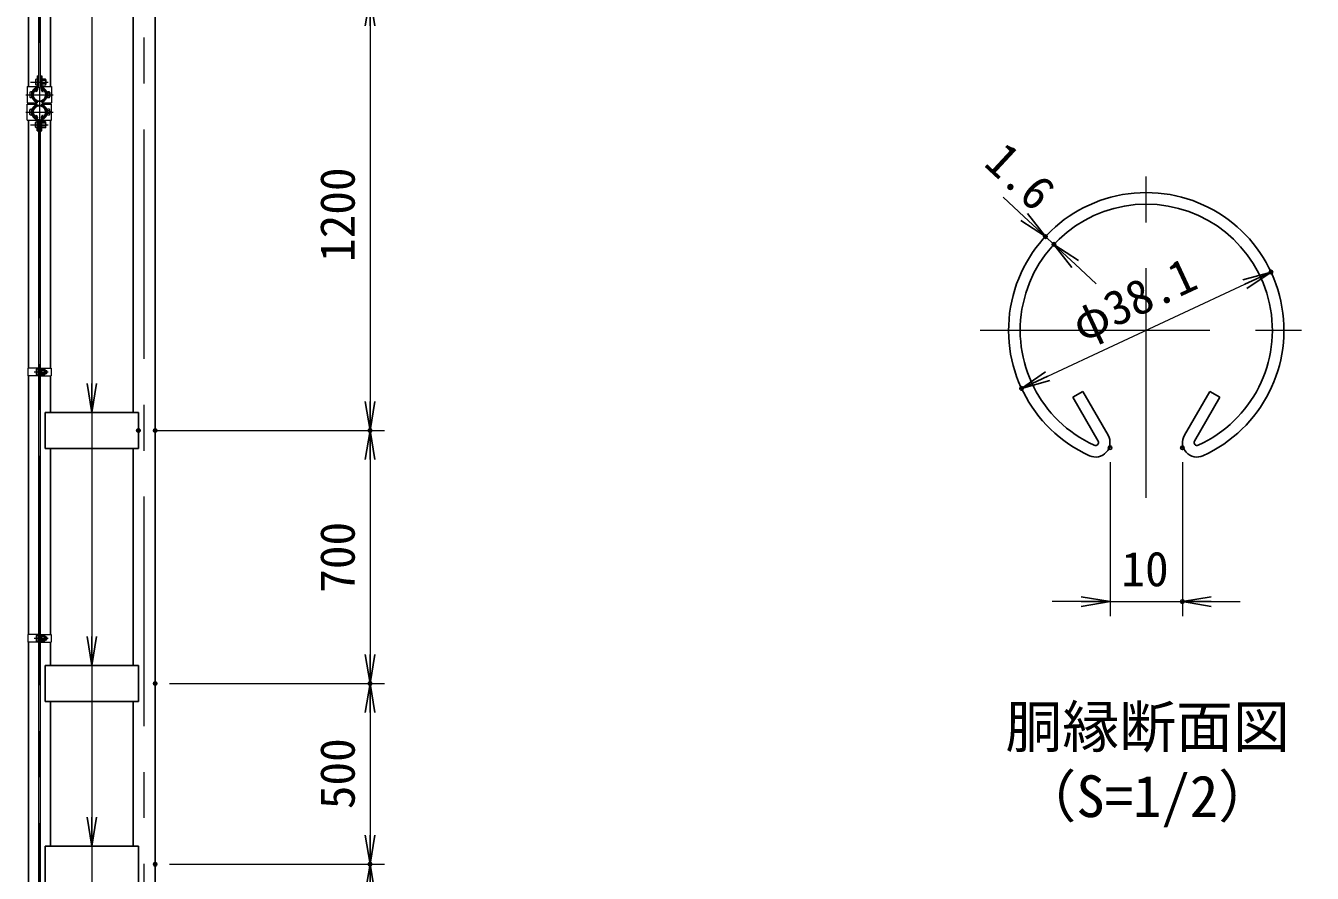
# Model space of a CAD drawing. Units: millimetres, scale not verified, with parts at other scales. Extents: x -8399 to 8401, y -5940 to 5940.
# Drawn here: x -1627 to 1934, y -1835 to 510 of the extents above; entities that cross this region are included whole.
import ezdxf
from ezdxf.enums import TextEntityAlignment as Align

# ---------------------------------------------------------------- set-up
doc = ezdxf.new("R2010")
doc.units = ezdxf.units.MM
doc.header["$LTSCALE"] = 20
doc.header["$PDMODE"] = 32
doc.header["$PDSIZE"] = 10
doc.linetypes.add('USER1', pattern=[50.8, 31.75, -6.35, 6.35, -6.35])
for name, color, linetype, lineweight in [('0-1_D-STR1', 1, 'Continuous', 25), ('0-4_D-BMK', 2, 'USER1', 13), ('0-5_D-STR-DIM', 7, 'Continuous', 13), ('0-8_D-STR3', 3, 'Continuous', 13), ('0-9_D-STR-TXT', 7, 'Continuous', 13), ('0-C_D-TTL-TXT', 7, 'Continuous', 13)]:
    doc.layers.add(name, color=color, linetype=linetype, lineweight=lineweight)
doc.layers.add('0-6_0', color=7, linetype='Continuous')
doc.layers.add('0-7_Defpoints', color=8, linetype='Continuous')
doc.styles.add('ＭＳ ゴシック', font='')
doc.styles.get('ＭＳ ゴシック').set_extended_font_data('MS Gothic')

# ---------------------------------------------------------------- blocks, each defined once
blk = doc.blocks.new('_Open')
at = {"layer": '0-6_0'}
blk.add_line((-20, 3.333), (0, 0), dxfattribs=at)
blk.add_lwpolyline([(-20, -3.333), (0, 0), (-20, 0)], dxfattribs=at)

msp = doc.modelspace()

# ---------------------------------------------------------------- linework, layer by layer
at = {"layer": '0-1_D-STR1'}
for p, q in [((-1268.33, -3409.55), (-1268.33, 2799.45)), ((-1618.83, 342), (-1618.83, 962.95)), ((-1558.33, 342), (-1558.33, 540.45)), ((-1328.83, 540.45), (-1328.83, -559.55)), ((-1595.26, 334.83), (-1598.76, 328.76)), ((-1598.76, 328.76), (-1597.37, 327.95)), ((-1593.87, 334.03), (-1597.37, 327.95)), ((-1583.3, 334.03), (-1579.79, 327.95)), ((-1581.91, 334.83), (-1578.4, 328.76)), ((-1578.4, 328.76), (-1579.79, 327.95)), ((-1618.83, 293.9), (-1618.83, 297)), ((-1558.33, 293.9), (-1558.33, 297)), ((-1598.76, 262.15), (-1597.37, 262.95)), ((-1595.26, 256.07), (-1598.76, 262.15)), ((-1593.87, 256.87), (-1597.37, 262.95)), ((-1583.3, 256.87), (-1579.79, 262.95)), ((-1581.91, 256.07), (-1578.4, 262.15)), ((-1578.4, 262.15), (-1579.79, 262.95)), ((-1618.83, -437.05), (-1618.83, 248.9)), ((-1558.33, -437.05), (-1558.33, 248.9)), ((-1618.83, -1174.05), (-1618.83, -458.05)), ((-1558.33, -559.55), (-1558.33, -458.05)), ((1271.09, -517.21), (1298.88, -501.16)), ((1341.28, -638.77), (1271.09, -517.21)), ((1369.06, -622.73), (1298.88, -501.16)), ((1580.44, -622.73), (1650.62, -501.16)), ((1608.22, -638.77), (1678.41, -517.21)), ((1678.41, -517.21), (1650.62, -501.16)), ((-1314.58, -559.55), (-1572.58, -559.55)), ((-1572.58, -559.55), (-1572.58, -659.55)), ((-1314.58, -559.55), (-1314.58, -659.55)), ((-1314.58, -659.55), (-1572.58, -659.55)), ((-1558.33, -1174.05), (-1558.33, -659.55)), ((-1328.83, -659.55), (-1328.83, -1259.55)), ((-1618.83, -1911.05), (-1618.83, -1195.05)), ((-1558.33, -1259.55), (-1558.33, -1195.05)), ((-1314.58, -1259.55), (-1572.58, -1259.55)), ((-1572.58, -1259.55), (-1572.58, -1359.55)), ((-1314.58, -1259.55), (-1314.58, -1359.55)), ((-1314.58, -1359.55), (-1572.58, -1359.55)), ((-1558.33, -1759.55), (-1558.33, -1359.55)), ((-1328.83, -1359.55), (-1328.83, -1759.55)), ((-1314.58, -1759.55), (-1572.58, -1759.55)), ((-1572.58, -1759.55), (-1572.58, -1859.55)), ((-1314.58, -1759.55), (-1314.58, -1859.55))]:
    msp.add_line(p, q, dxfattribs=at)
for centre, radius, start, end in [((-1588.58, 319.5), 19.05, 114.32478, 65.67522), ((-1588.58, 319.5), 17.45, 114.32478, 65.67522), ((-1595.6, 335.03), 2, 330, 114.32478), ((-1595.6, 335.03), 0.401, 330, 114.32478), ((-1581.56, 335.03), 2, 65.67522, 210), ((-1581.56, 335.03), 0.401, 65.67522, 210), ((-1588.58, 271.4), 19.05, 294.32478, 245.67522), ((-1588.58, 271.4), 17.45, 294.32478, 245.67522), ((-1595.6, 255.87), 2, 245.67522, 30), ((-1595.6, 255.87), 0.401, 245.67522, 30), ((-1581.56, 255.87), 2, 150, 294.32478), ((-1581.56, 255.87), 0.401, 150, 294.32478), ((1474.75, -332.15), 381, 294.32478, 245.67522), ((1474.75, -332.15), 348.92, 294.32478, 245.67522), ((1334.33, -642.78), 40.1, 245.67522, 30), ((1334.33, -642.78), 8.02, 245.67522, 30), ((1615.17, -642.78), 40.1, 150, 294.32478), ((1615.17, -642.78), 8.02, 150, 294.32478)]:
    msp.add_arc(centre, radius, start, end, dxfattribs=at)
at = {"layer": '0-4_D-BMK'}
for p, q in [((-1588.58, 4400.45), (-1588.58, -3459.55)), ((-1298.58, -3459.55), (-1298.58, 2821.45)), ((-1613.02, 354.5), (-1564.14, 354.5)), ((-1626.55, 319.5), (-1550.61, 319.5)), ((-1626.55, 271.4), (-1550.61, 271.4)), ((-1613.02, 236.4), (-1564.14, 236.4)), ((1474.75, -795.77), (1474.75, 127.33)), ((1015.27, -332.15), (1934.23, -332.15)), ((-1603.13, -447.55), (-1564.53, -447.55)), ((-1603.13, -1184.55), (-1564.53, -1184.55))]:
    msp.add_line(p, q, dxfattribs=at)
at = {"layer": '0-5_D-STR-DIM'}
for p, q in [((-673.58, 510.45), (-673.58, -529.55)), ((1136.98, -18.41), (1078.36, 36.03)), ((1219.1, -94.69), (1195.59, -72.85)), ((1277.72, -149.13), (1336.33, -203.58)), ((1201.95, -459.35), (1747.55, -204.95)), ((-1274.58, -609.55), (-633.58, -609.55)), ((-1228.33, -609.55), (-633.58, -609.55)), ((-673.58, -689.55), (-673.58, -1229.55)), ((1374.75, -697.29), (1374.75, -1122.88)), ((1574.75, -697.29), (1574.75, -1122.88)), ((1294.75, -1082.88), (1214.75, -1082.88)), ((1374.75, -1082.88), (1574.75, -1082.88)), ((1654.75, -1082.88), (1734.75, -1082.88)), ((-1228.33, -1309.55), (-633.58, -1309.55)), ((-1228.33, -1309.55), (-633.58, -1309.55)), ((-673.58, -1389.55), (-673.58, -1729.55)), ((-1228.33, -1809.55), (-633.58, -1809.55)), ((-1228.33, -1809.55), (-633.58, -1809.55))]:
    msp.add_line(p, q, dxfattribs=at)
at = {"layer": '0-7_Defpoints'}
for p in [(1195.59, -72.85), (1195.59, -72.85), (1219.1, -94.69), (1820.06, -171.14), (1129.44, -493.16), (-1314.58, -609.55), (-1268.33, -609.55), (-673.58, -609.55), (1374.75, -657.29), (1574.75, -657.29), (1574.75, -1082.88), (-1268.33, -1309.55), (-673.58, -1309.55), (-1268.33, -1809.55), (-1268.33, -1809.55), (-673.58, -1809.55), (-673.58, -1809.55)]:
    msp.add_point(p, dxfattribs=at)
at = {"layer": '0-8_D-STR3'}
for p, q in [((-1590.83, 2281.4), (-1590.83, 339.5)), ((-1586.33, 2281.4), (-1586.33, 339.5)), ((-1599.88, 361), (-1599.88, 348)), ((-1595.08, 371.5), (-1595.08, 341.93)), ((-1595.08, 371.5), (-1592.78, 371.5)), ((-1592.78, 371.5), (-1592.78, 341.93)), ((-1591.08, 359.82), (-1592.78, 359.82)), ((-1591.08, 359.82), (-1591.08, 349.18)), ((-1591.08, 358.5), (-1590.83, 358.5)), ((-1586.33, 358.5), (-1584.38, 358.5)), ((-1584.38, 371.5), (-1584.38, 341.93)), ((-1584.38, 371.5), (-1582.08, 371.5)), ((-1582.08, 371.5), (-1582.08, 341.93)), ((-1572.08, 362.6), (-1582.08, 362.6)), ((-1572.08, 358.55), (-1582.08, 358.55)), ((-1582.08, 358.5), (-1581.88, 358.5)), ((-1571.08, 360.74), (-1571.08, 348.39)), ((-1571.08, 358.5), (-1571.08, 350.5)), ((-1571.08, 357.83), (-1570.76, 357.83)), ((-1622.23, 342), (-1595.08, 342)), ((-1622.23, 342), (-1622.23, 297)), ((-1615.38, 326), (-1615.38, 313)), ((-1610.58, 327.5), (-1610.58, 311.5)), ((-1610.21, 323.5), (-1610.58, 323.5)), ((-1591.08, 349.18), (-1592.78, 349.18)), ((-1591.08, 350.5), (-1590.83, 350.5)), ((-1590.83, 339.5), (-1586.33, 339.5)), ((-1586.33, 350.5), (-1584.38, 350.5)), ((-1582.08, 350.5), (-1581.88, 350.5)), ((-1572.08, 350.45), (-1582.08, 350.45)), ((-1572.08, 346.4), (-1582.08, 346.4)), ((-1582.08, 342), (-1554.93, 342)), ((-1571.08, 351.18), (-1570.76, 351.18)), ((-1566.58, 323.5), (-1566.95, 323.5)), ((-1561.08, 327.6), (-1566.58, 327.6)), ((-1566.58, 327.6), (-1566.58, 311.4)), ((-1561.08, 323.55), (-1566.58, 323.55)), ((-1560.08, 325.74), (-1560.08, 313.39)), ((-1560.08, 323.5), (-1559.58, 323.5)), ((-1560.08, 323.5), (-1559.58, 323.5)), ((-1560.08, 322.83), (-1559.26, 322.83)), ((-1559.58, 323.5), (-1559.58, 315.5)), ((-1554.93, 342), (-1554.93, 297)), ((-1622.23, 297), (-1595.28, 297)), ((-1622.23, 293.9), (-1595.28, 293.9)), ((-1622.23, 248.9), (-1622.23, 293.9)), ((-1610.21, 315.5), (-1610.58, 315.5)), ((-1595.28, 300.98), (-1596.06, 298.81)), ((-1595.28, 289.93), (-1596.06, 292.09)), ((-1595.28, 300.98), (-1595.28, 297)), ((-1595.28, 289.93), (-1595.28, 293.9)), ((-1581.88, 300.98), (-1581.88, 297)), ((-1581.88, 300.98), (-1581.1, 298.81)), ((-1581.88, 297), (-1554.93, 297)), ((-1581.88, 289.93), (-1581.88, 293.9)), ((-1581.88, 293.9), (-1554.93, 293.9)), ((-1581.88, 289.93), (-1581.1, 292.09)), ((-1566.58, 315.5), (-1566.95, 315.5)), ((-1561.08, 315.45), (-1566.58, 315.45)), ((-1561.08, 311.4), (-1566.58, 311.4)), ((-1560.08, 316.18), (-1559.26, 316.18)), ((-1560.08, 315.5), (-1559.58, 315.5)), ((-1560.08, 315.5), (-1559.58, 315.5)), ((-1554.93, 248.9), (-1554.93, 293.9)), ((-1615.38, 264.9), (-1615.38, 277.9)), ((-1610.58, 263.4), (-1610.58, 279.4)), ((-1610.21, 275.4), (-1610.58, 275.4)), ((-1610.21, 267.4), (-1610.58, 267.4)), ((-1590.83, 251.4), (-1586.33, 251.4)), ((-1590.83, 251.4), (-1590.83, -2620.5)), ((-1586.33, 251.4), (-1586.33, -2620.5)), ((-1566.58, 275.4), (-1566.95, 275.4)), ((-1566.58, 267.4), (-1566.95, 267.4)), ((-1561.08, 279.5), (-1566.58, 279.5)), ((-1566.58, 263.3), (-1566.58, 279.5)), ((-1561.08, 275.45), (-1566.58, 275.45)), ((-1561.08, 267.35), (-1566.58, 267.35)), ((-1561.08, 263.3), (-1566.58, 263.3)), ((-1560.08, 265.17), (-1560.08, 277.51)), ((-1560.08, 275.4), (-1559.58, 275.4)), ((-1560.08, 275.4), (-1559.58, 275.4)), ((-1560.08, 274.73), (-1559.26, 274.73)), ((-1560.08, 268.08), (-1559.26, 268.08)), ((-1560.08, 267.4), (-1559.58, 267.4)), ((-1560.08, 267.4), (-1559.58, 267.4)), ((-1559.58, 267.4), (-1559.58, 275.4)), ((-1622.23, 248.9), (-1595.08, 248.9)), ((-1599.88, 229.9), (-1599.88, 242.9)), ((-1595.08, 219.4), (-1595.08, 248.97)), ((-1595.08, 219.4), (-1592.78, 219.4)), ((-1592.78, 219.4), (-1592.78, 248.97)), ((-1591.08, 241.72), (-1592.78, 241.72)), ((-1591.08, 231.08), (-1592.78, 231.08)), ((-1591.08, 231.08), (-1591.08, 241.72)), ((-1591.08, 240.4), (-1590.83, 240.4)), ((-1591.08, 232.4), (-1590.83, 232.4)), ((-1586.33, 240.4), (-1584.38, 240.4)), ((-1586.33, 232.4), (-1584.38, 232.4)), ((-1584.38, 219.4), (-1584.38, 248.97)), ((-1584.38, 219.4), (-1582.08, 219.4)), ((-1582.08, 219.4), (-1582.08, 248.97)), ((-1582.08, 248.9), (-1554.93, 248.9)), ((-1572.08, 244.5), (-1582.08, 244.5)), ((-1572.08, 240.45), (-1582.08, 240.45)), ((-1582.08, 240.4), (-1581.88, 240.4)), ((-1582.08, 232.4), (-1581.88, 232.4)), ((-1572.08, 232.35), (-1582.08, 232.35)), ((-1572.08, 228.3), (-1582.08, 228.3)), ((-1571.08, 230.17), (-1571.08, 242.52)), ((-1571.08, 232.4), (-1571.08, 240.4)), ((-1571.08, 239.73), (-1570.76, 239.73)), ((-1571.08, 233.08), (-1570.76, 233.08)), ((-1621.13, -437.05), (-1621.13, -458.05)), ((-1590.83, -437.05), (-1621.13, -437.05)), ((-1590.83, -458.05), (-1621.13, -458.05)), ((-1597.93, -441.05), (-1597.93, -454.05)), ((-1593.13, -437.05), (-1593.13, -458.05)), ((-1593.13, -439.55), (-1593.13, -455.55)), ((-1586.33, -437.05), (-1556.03, -437.05)), ((-1586.33, -458.05), (-1556.03, -458.05)), ((-1584.03, -437.05), (-1584.03, -458.05)), ((-1574.03, -439.45), (-1584.03, -439.45)), ((-1584.03, -439.45), (-1584.03, -455.65)), ((-1574.03, -443.5), (-1584.03, -443.5)), ((-1574.03, -451.6), (-1584.03, -451.6)), ((-1574.03, -455.65), (-1584.03, -455.65)), ((-1573.03, -441.31), (-1573.03, -453.66)), ((-1573.03, -443.55), (-1569.13, -443.55)), ((-1573.03, -444.22), (-1568.81, -444.22)), ((-1573.03, -450.87), (-1568.81, -450.87)), ((-1573.03, -451.55), (-1569.13, -451.55)), ((-1569.13, -443.55), (-1569.13, -451.55)), ((-1556.03, -437.05), (-1556.03, -458.05)), ((-1621.13, -1174.05), (-1621.13, -1195.05)), ((-1590.83, -1174.05), (-1621.13, -1174.05)), ((-1593.13, -1174.05), (-1593.13, -1195.05)), ((-1586.33, -1174.05), (-1556.03, -1174.05)), ((-1584.03, -1174.05), (-1584.03, -1195.05)), ((-1556.03, -1174.05), (-1556.03, -1195.05)), ((-1590.83, -1195.05), (-1621.13, -1195.05)), ((-1597.93, -1178.05), (-1597.93, -1191.05)), ((-1593.13, -1176.55), (-1593.13, -1192.55)), ((-1586.33, -1195.05), (-1556.03, -1195.05)), ((-1574.03, -1176.45), (-1584.03, -1176.45)), ((-1584.03, -1176.45), (-1584.03, -1192.65)), ((-1574.03, -1180.5), (-1584.03, -1180.5)), ((-1574.03, -1188.6), (-1584.03, -1188.6)), ((-1574.03, -1192.65), (-1584.03, -1192.65)), ((-1573.03, -1178.31), (-1573.03, -1190.66)), ((-1573.03, -1180.55), (-1569.13, -1180.55)), ((-1573.03, -1181.22), (-1568.81, -1181.22)), ((-1573.03, -1187.87), (-1568.81, -1187.87)), ((-1573.03, -1188.55), (-1569.13, -1188.55)), ((-1569.13, -1180.55), (-1569.13, -1188.55))]:
    msp.add_line(p, q, dxfattribs=at)
for centre, radius, start, end in [((-1573.62, 360.58), 2.54, 307.21089, 52.78911), ((-1579.78, 354.5), 8.7, 332.26063, 27.73937), ((-1578.58, 354.5), 8.5, 331.92751, 28.07249), ((-1588.58, 319.5), 22, 110.1633, 250.11694), ((-1588.58, 319.5), 19.7, 109.83718, 250.11694), ((-1597.08, 341.93), 2, 297.27961, 0), ((-1597.08, 341.93), 4.3, 294.96438, 0), ((-1580.08, 341.93), 4.3, 180, 245.03562), ((-1580.08, 341.93), 2, 180, 242.72039), ((-1588.58, 319.5), 19.7, 289.88306, 70.16282), ((-1588.58, 319.5), 22, 289.88306, 69.8367), ((-1573.63, 348.43), 2.55, 307.42505, 52.57495), ((-1562.62, 325.58), 2.54, 307.21089, 52.78911), ((-1568.78, 319.5), 8.7, 332.26063, 27.73937), ((-1567.08, 319.5), 8.5, 331.92751, 28.07249), ((-1588.58, 271.4), 22, 109.88306, 249.8367), ((-1588.58, 271.4), 19.7, 109.88306, 250.16282), ((-1588.58, 271.4), 19.7, 289.83718, 70.11694), ((-1588.58, 271.4), 22, 290.1633, 70.11694), ((-1562.63, 313.43), 2.55, 307.42505, 52.57495), ((-1597.08, 248.97), 2, 0, 62.72039), ((-1597.08, 248.97), 4.3, 0, 65.03562), ((-1580.08, 248.97), 4.3, 114.96438, 180), ((-1580.08, 248.97), 2, 117.27961, 180), ((-1562.63, 277.48), 2.55, 307.42505, 52.57495), ((-1568.78, 271.4), 8.7, 332.26063, 27.73937), ((-1562.62, 265.33), 2.54, 307.21089, 52.78911), ((-1567.08, 271.4), 8.5, 331.92751, 28.07249), ((-1573.63, 242.48), 2.55, 307.42505, 52.57495), ((-1579.78, 236.4), 8.7, 332.26063, 27.73937), ((-1573.62, 230.33), 2.54, 307.21089, 52.78911), ((-1578.58, 236.4), 8.5, 331.92751, 28.07249), ((-1575.57, -441.47), 2.54, 307.21089, 52.78911), ((-1581.73, -447.55), 8.7, 332.26063, 27.73937), ((-1575.58, -453.62), 2.55, 307.42505, 52.57495), ((-1576.63, -447.55), 8.5, 331.92751, 28.07249), ((-1575.57, -1178.47), 2.54, 307.21089, 52.78911), ((-1581.73, -1184.55), 8.7, 332.26063, 27.73937), ((-1575.58, -1190.62), 2.55, 307.42505, 52.57495), ((-1576.63, -1184.55), 8.5, 331.92751, 28.07249)]:
    msp.add_arc(centre, radius, start, end, dxfattribs=at)
for centre, start_param, end_param in [((-1595.08, 361), 1.5707963, 3.1415927), ((-1610.58, 326), 1.5707963, 3.1415927), ((-1595.08, 348), 3.1415927, 4.712389), ((-1610.58, 313), 3.1415927, 4.712389), ((-1610.58, 277.9), 1.5707963, 3.1415927), ((-1610.58, 264.9), 3.1415927, 4.712389), ((-1595.08, 242.9), 1.5707963, 3.1415927), ((-1595.08, 229.9), 3.1415927, 4.712389), ((-1593.13, -441.05), 1.5707963, 3.1415927), ((-1593.13, -454.05), 3.1415927, 4.712389), ((-1593.13, -1178.05), 1.5707963, 3.1415927), ((-1593.13, -1191.05), 3.1415927, 4.712389)]:
    msp.add_ellipse(centre, major_axis=(4.8, 0), ratio=0.3125, start_param=start_param, end_param=end_param, dxfattribs=at)
at = {"layer": '0-9_D-STR-TXT'}
for p, q in [((-1443.58, 1368.99), (-1443.58, -2257.55)), ((-1443.58, 838.31), (-1443.58, -1757.55)), ((-1443.58, 838.31), (-1443.58, -1257.55)), ((-1443.58, 838.31), (-1443.58, -557.55))]:
    msp.add_line(p, q, dxfattribs=at)

# ---------------------------------------------------------------- block references
at = {"layer": '0-5_D-STR-DIM', "xscale": 4, "yscale": 4}
for p, rotation in [((-673.58, 590.45), 90), ((1195.59, -72.85), 317.11285), ((1219.1, -94.69), 137.11285), ((1820.06, -171.14), 24.99865), ((1129.44, -493.16), 204.99865), ((-673.58, -609.55), 270), ((-673.58, -609.55), 90), ((1574.75, -1082.88), 180), ((-673.58, -1309.55), 270), ((-673.58, -1309.55), 90), ((-673.58, -1809.55), 270), ((-673.58, -1809.55), 90)]:
    msp.add_blockref('_Open', p, dxfattribs=dict(at, rotation=rotation))
msp.add_blockref('_Open', (1374.75, -1082.88), dxfattribs=at)
at = {"layer": '0-9_D-STR-TXT', "xscale": 4, "yscale": 4, "rotation": 270}
for p in [(-1443.58, -559.55), (-1443.58, -1259.55), (-1443.58, -1759.55)]:
    msp.add_blockref('_Open', p, dxfattribs=at)

# ---------------------------------------------------------------- texts
at = {"layer": '0-5_D-STR-DIM', "style": 'ＭＳ ゴシック'}
for s, rotation, p in [('1.6', 317.113, (1002.02, 104.51)), ('1200', 90, (-687.08, -143.35)), ('φ38.1', 24.999, (1308.64, -392.76)), ('700', 90, (-687.08, -1058.55)), ('500', 90, (-687.08, -1657.3))]:
    msp.add_text(s, height=96.19, rotation=rotation, dxfattribs=at).set_placement(p, align=Align.BOTTOM_LEFT)
msp.add_text('10', height=96.19, dxfattribs=at).set_placement((1405.95, -1069.39), align=Align.BOTTOM_LEFT)
at = {"layer": '0-C_D-TTL-TXT', "style": 'ＭＳ ゴシック'}
for s, p in [('胴縁断面図', (1084.9, -1521.43)), ('（S=1/2）', (1123.89, -1713.81))]:
    msp.add_text(s, height=115.4, dxfattribs=at).set_placement(p, align=Align.BOTTOM_LEFT)

doc.saveas('drawing.dxf')
